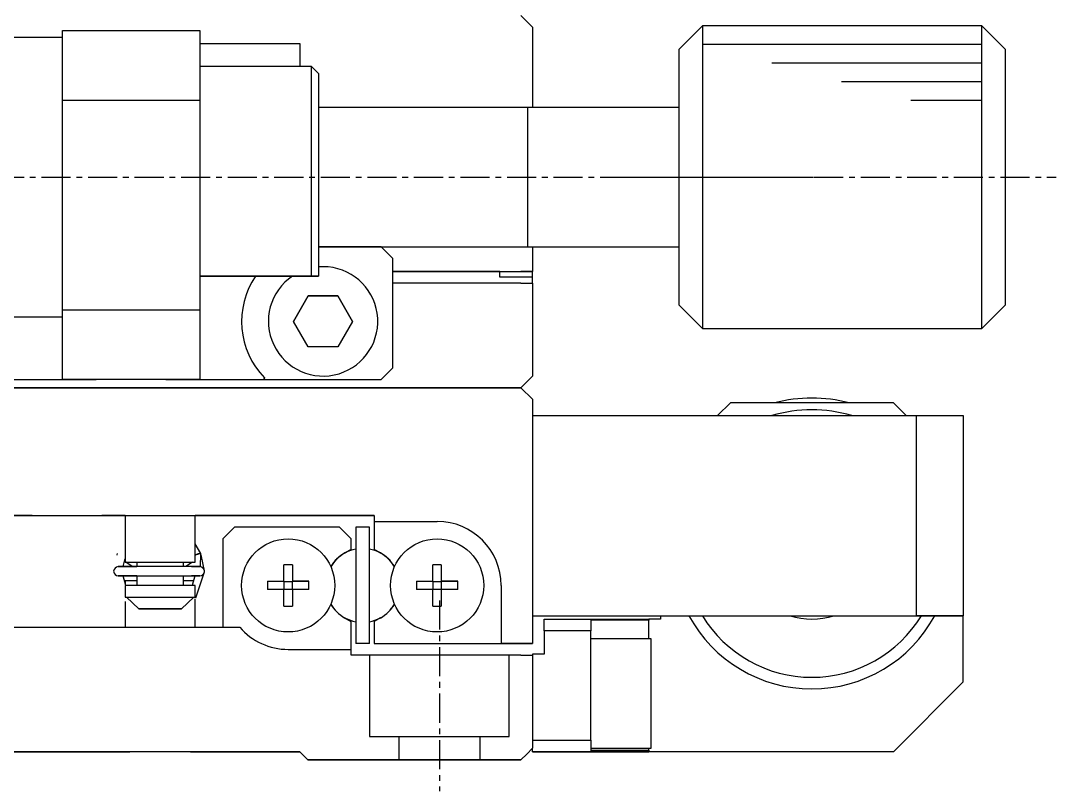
# Model space of a CAD drawing. Extents: x 85 to 291, y 58 to 217.
# Drawn here: x 121.11 to 165.6, y 106.46 to 139.58 of the extents above; entities that cross this region are included whole.
import ezdxf

# ---------------------------------------------------------------- set-up
doc = ezdxf.new("R2010")
doc.units = 0
doc.linetypes.add('CENTER', pattern=[2, 1.25, -0.25, 0.25, -0.25])
doc.layers.get('0').update_dxf_attribs({"linetype": 'CONTINUOUS'})
doc.layers.add('CENTER', color=1, linetype='CENTER')

msp = doc.modelspace()

# ---------------------------------------------------------------- linework, layer by layer
at = {"color": 7, "linetype": 'CONTINUOUS'}
for p, q in [((143.098, 139.306), (142.598, 139.806)), ((143.098, 139.306), (143.098, 135.856)), ((150.398, 139.356), (149.398, 138.356)), ((150.398, 139.356), (150.398, 132.797)), ((162.398, 139.356), (150.398, 139.356)), ((162.398, 126.356), (162.398, 139.356)), ((163.398, 138.356), (162.398, 139.356)), ((122.898, 138.856), (119.398, 138.856)), ((122.898, 139.156), (128.798, 139.156)), ((122.898, 136.156), (122.898, 139.156)), ((128.798, 139.156), (128.798, 136.156)), ((128.798, 138.606), (133.098, 138.606)), ((133.098, 138.606), (133.098, 137.606)), ((149.398, 132.806), (149.398, 138.356)), ((163.398, 138.356), (163.398, 127.356)), ((133.598, 137.606), (128.798, 137.606)), ((133.598, 128.606), (133.598, 137.606)), ((133.898, 137.306), (133.598, 137.606)), ((133.898, 137.306), (133.898, 128.606)), ((128.798, 136.156), (122.898, 136.156)), ((122.898, 127.156), (122.898, 136.156)), ((128.798, 136.156), (128.798, 127.156)), ((142.898, 135.856), (133.898, 135.856)), ((142.898, 135.856), (142.893, 135.856)), ((142.898, 132.989), (142.898, 135.856)), ((149.398, 135.856), (142.898, 135.856)), ((142.903, 135.856), (142.898, 135.856)), ((142.898, 132.855), (142.898, 132.989)), ((142.898, 132.699), (142.898, 132.855)), ((142.898, 129.856), (142.898, 132.699)), ((149.398, 127.356), (149.398, 132.806)), ((150.398, 132.797), (150.398, 126.356)), ((133.898, 129.856), (142.898, 129.856)), ((136.598, 129.856), (133.898, 129.856)), ((137.098, 129.356), (136.598, 129.856)), ((142.893, 129.856), (142.898, 129.856)), ((142.898, 129.856), (149.398, 129.856)), ((142.898, 129.856), (142.903, 129.856)), ((143.098, 129.856), (143.098, 128.806)), ((137.098, 124.656), (137.098, 129.356)), ((133.598, 128.606), (128.798, 128.606)), ((128.798, 128.606), (133.598, 128.606)), ((133.598, 128.606), (133.898, 128.606)), ((133.898, 128.606), (133.598, 128.606)), ((137.098, 128.806), (142.598, 128.806)), ((141.698, 128.806), (137.098, 128.806)), ((141.698, 128.556), (141.698, 128.806)), ((141.698, 128.806), (143.098, 128.806)), ((143.098, 128.806), (142.598, 128.806)), ((143.098, 128.556), (143.098, 128.806)), ((142.598, 128.306), (137.098, 128.306)), ((143.098, 128.556), (141.698, 128.556)), ((143.098, 128.556), (141.698, 128.556)), ((142.598, 128.306), (143.098, 128.306)), ((143.098, 128.306), (143.098, 128.556)), ((143.098, 128.306), (143.098, 124.306)), ((133.463, 127.756), (132.828, 126.656)), ((132.828, 126.656), (133.463, 127.756)), ((134.733, 127.756), (133.463, 127.756)), ((133.463, 127.756), (134.733, 127.756)), ((135.368, 126.656), (134.733, 127.756)), ((134.733, 127.756), (135.368, 126.656)), ((149.398, 127.356), (150.398, 126.356)), ((162.398, 126.356), (163.398, 127.356)), ((119.398, 126.856), (122.898, 126.856)), ((122.898, 124.156), (122.898, 127.156)), ((122.898, 127.156), (128.798, 127.156)), ((128.798, 127.156), (128.798, 124.156)), ((133.463, 125.556), (132.828, 126.656)), ((135.368, 126.656), (134.733, 125.556)), ((150.398, 126.356), (162.398, 126.356)), ((134.733, 125.556), (133.463, 125.556)), ((137.098, 124.656), (136.598, 124.156)), ((136.598, 124.156), (137.098, 124.656)), ((115.098, 124.156), (122.898, 124.156)), ((120.145, 124.156), (122.898, 124.156)), ((128.798, 124.156), (122.898, 124.156)), ((122.898, 124.156), (124.348, 124.156)), ((127.348, 124.156), (128.798, 124.156)), ((128.798, 124.156), (136.598, 124.156)), ((128.798, 124.156), (131.55, 124.156)), ((131.55, 124.156), (131.58, 124.225)), ((131.58, 124.225), (131.55, 124.156)), ((131.55, 124.156), (136.598, 124.156)), ((142.948, 124.156), (142.598, 123.806)), ((142.598, 123.806), (142.948, 124.156)), ((142.848, 124.056), (143.098, 124.306)), ((143.098, 124.306), (142.848, 124.056)), ((103.598, 123.806), (142.598, 123.806)), ((142.598, 123.806), (103.598, 123.806)), ((142.848, 124.056), (142.598, 123.806)), ((142.598, 123.806), (142.848, 124.056)), ((142.598, 123.806), (143.098, 123.306)), ((143.098, 123.306), (143.098, 122.606)), ((151.598, 123.156), (151.048, 122.606)), ((158.598, 123.156), (151.598, 123.156)), ((159.148, 122.606), (158.598, 123.156)), ((143.098, 122.606), (159.598, 122.606)), ((143.098, 122.606), (143.098, 114.006)), ((143.098, 122.606), (143.098, 114.006)), ((159.598, 114.006), (159.598, 122.606)), ((159.598, 122.606), (161.598, 122.606)), ((161.598, 122.606), (161.598, 114.006)), ((109.898, 118.306), (136.298, 118.306)), ((121.598, 118.306), (120.598, 118.306)), ((125.598, 118.306), (124.598, 118.306)), ((125.598, 118.306), (125.598, 116.306)), ((136.298, 118.306), (128.598, 118.306)), ((128.598, 116.306), (128.598, 118.306)), ((136.298, 118.306), (136.298, 118.056)), ((136.298, 118.056), (136.298, 116.857)), ((136.298, 118.056), (138.998, 118.056)), ((136.298, 118.056), (138.998, 118.056)), ((130.298, 117.806), (129.798, 117.306)), ((134.798, 117.806), (130.298, 117.806)), ((135.298, 117.306), (134.798, 117.806)), ((135.498, 117.806), (135.498, 112.806)), ((136.098, 117.806), (135.498, 117.806)), ((136.098, 112.806), (136.098, 117.806)), ((128.844, 116.676), (128.598, 117.097)), ((129.798, 117.306), (129.798, 113.506)), ((135.298, 116.857), (135.298, 117.306)), ((125.234, 116.615), (125.233, 116.614)), ((125.233, 116.614), (125.233, 116.613)), ((125.235, 116.619), (125.234, 116.616)), ((125.234, 116.616), (125.234, 116.615)), ((125.237, 116.624), (125.235, 116.62)), ((125.235, 116.62), (125.235, 116.619)), ((125.256, 116.676), (125.237, 116.626)), ((125.237, 116.626), (125.237, 116.624)), ((125.256, 116.675), (125.257, 116.674)), ((128.84, 116.685), (128.598, 116.612)), ((128.833, 116.11), (128.845, 116.676)), ((128.999, 115.94), (128.866, 116.62)), ((135.298, 116.857), (135.038, 116.707)), ((135.298, 116.857), (135.038, 116.707)), ((136.558, 116.707), (136.298, 116.857)), ((136.298, 116.857), (136.558, 116.707)), ((125.512, 116.113), (125.56, 116.342)), ((125.56, 116.342), (125.597, 116.455)), ((125.598, 116.306), (128.598, 116.306)), ((125.598, 116.306), (126.098, 116.306)), ((125.902, 116.113), (125.62, 116.306)), ((126.098, 116.306), (128.098, 116.306)), ((126.098, 116.306), (128.098, 116.306)), ((126.098, 116.306), (126.098, 116.113)), ((128.098, 116.113), (128.098, 116.306)), ((128.098, 116.306), (128.598, 116.306)), ((128.482, 116.306), (128.2, 116.113)), ((132.418, 115.486), (132.418, 116.193)), ((132.778, 116.193), (132.778, 115.486)), ((138.818, 115.486), (138.818, 116.193)), ((139.178, 116.193), (139.178, 115.486)), ((128.801, 116.113), (125.301, 116.113)), ((125.301, 116.113), (126.098, 116.113)), ((125.301, 115.713), (128.801, 115.713)), ((126.098, 115.713), (125.301, 115.713)), ((125.623, 115.306), (125.513, 115.713)), ((126.098, 115.713), (126.098, 115.306)), ((128.098, 115.306), (128.098, 115.713)), ((128.451, 116.113), (128.801, 116.113)), ((128.801, 115.713), (128.451, 115.713)), ((128.589, 115.713), (128.478, 115.306)), ((128.632, 114.774), (128.999, 115.884)), ((125.598, 115.506), (125.598, 115.372)), ((126.098, 115.506), (125.598, 115.506)), ((128.598, 115.306), (125.598, 115.306)), ((125.598, 115.306), (125.598, 114.806)), ((128.547, 115.506), (128.098, 115.506)), ((128.598, 114.806), (128.598, 115.306)), ((131.711, 115.486), (132.418, 115.486)), ((131.711, 115.486), (132.418, 115.486)), ((132.428, 115.476), (132.418, 115.486)), ((132.428, 115.476), (132.767, 115.476)), ((132.428, 115.137), (132.428, 115.476)), ((132.767, 115.476), (132.778, 115.486)), ((132.767, 115.476), (132.767, 115.137)), ((133.484, 115.486), (132.778, 115.486)), ((132.778, 115.486), (133.484, 115.486)), ((138.111, 115.486), (138.818, 115.486)), ((138.111, 115.486), (138.818, 115.486)), ((138.828, 115.476), (138.818, 115.486)), ((138.828, 115.476), (139.167, 115.476)), ((138.828, 115.137), (138.828, 115.476)), ((139.167, 115.476), (139.178, 115.486)), ((139.167, 115.476), (139.167, 115.137)), ((139.884, 115.486), (139.178, 115.486)), ((139.178, 115.486), (139.884, 115.486)), ((141.748, 115.306), (141.748, 112.806)), ((125.598, 114.806), (125.652, 114.806)), ((125.652, 114.806), (128.543, 114.806)), ((126.181, 114.306), (125.652, 114.806)), ((128.543, 114.806), (128.014, 114.306)), ((128.543, 114.806), (128.598, 114.806)), ((132.418, 115.126), (131.711, 115.126)), ((132.428, 115.137), (132.418, 115.126)), ((132.418, 114.42), (132.418, 115.126)), ((132.767, 115.137), (132.428, 115.137)), ((132.767, 115.137), (132.778, 115.126)), ((133.484, 115.126), (132.778, 115.126)), ((132.778, 115.126), (132.778, 114.42)), ((138.818, 115.126), (138.111, 115.126)), ((138.828, 115.137), (138.818, 115.126)), ((138.818, 114.42), (138.818, 115.126)), ((139.167, 115.137), (138.828, 115.137)), ((139.167, 115.137), (139.178, 115.126)), ((139.884, 115.126), (139.178, 115.126)), ((139.178, 115.126), (139.178, 114.42)), ((125.598, 114.615), (125.598, 113.506)), ((128.598, 114.728), (128.598, 114.728)), ((128.598, 113.506), (128.598, 114.728)), ((126.181, 114.306), (128.014, 114.306)), ((128.014, 114.306), (126.181, 114.306)), ((135.038, 113.906), (135.298, 113.755)), ((136.558, 113.906), (136.298, 113.755)), ((143.098, 114.006), (159.598, 114.006)), ((143.098, 114.006), (148.098, 114.006)), ((143.098, 114.006), (143.098, 112.806)), ((148.098, 114.006), (161.598, 114.006)), ((148.598, 114.006), (148.598, 113.856)), ((161.598, 114.006), (159.598, 114.006)), ((161.598, 111.156), (161.598, 114.006)), ((115.677, 113.506), (130.519, 113.506)), ((135.298, 112.556), (135.298, 113.755)), ((136.298, 113.755), (136.298, 112.806)), ((143.598, 113.856), (145.598, 113.856)), ((143.598, 113.356), (143.598, 113.856)), ((145.598, 113.856), (148.098, 113.856)), ((145.598, 113.856), (145.598, 113.356)), ((148.098, 113.816), (145.598, 113.816)), ((148.598, 113.856), (148.098, 113.856)), ((148.098, 113.856), (148.098, 113.816)), ((148.098, 113.006), (148.098, 113.816)), ((145.598, 113.356), (143.598, 113.356)), ((143.598, 113.356), (143.598, 112.356)), ((145.598, 108.656), (145.598, 113.356)), ((148.198, 113.006), (145.598, 113.006)), ((148.198, 108.306), (148.198, 113.006)), ((136.098, 112.806), (135.498, 112.806)), ((136.098, 112.806), (135.498, 112.806)), ((136.298, 112.806), (141.748, 112.806)), ((136.298, 112.806), (141.748, 112.806)), ((142.598, 112.806), (141.748, 112.806)), ((141.748, 112.806), (142.598, 112.806)), ((142.598, 112.806), (143.098, 112.806)), ((143.098, 112.806), (142.598, 112.806)), ((132.598, 112.556), (135.298, 112.556)), ((135.298, 112.306), (135.298, 112.556)), ((142.598, 112.306), (135.298, 112.306)), ((142.598, 112.306), (143.098, 112.306)), ((143.098, 112.356), (143.098, 112.306)), ((143.598, 112.356), (143.098, 112.356)), ((143.098, 112.306), (143.098, 108.306)), ((161.598, 111.156), (158.598, 108.156)), ((158.598, 108.156), (161.598, 111.156)), ((143.098, 108.656), (145.598, 108.656)), ((145.598, 108.656), (145.598, 108.156)), ((133.098, 108.156), (113.098, 108.156)), ((120.398, 108.156), (125.798, 108.156)), ((121.118, 108.156), (125.118, 108.156)), ((121.118, 108.156), (123.118, 108.156)), ((123.118, 108.156), (125.118, 108.156)), ((128.398, 108.156), (133.098, 108.156)), ((133.448, 107.806), (133.098, 108.156)), ((133.098, 108.156), (133.448, 107.806)), ((142.848, 108.056), (143.098, 108.306)), ((143.098, 108.306), (142.848, 108.056)), ((143.098, 108.156), (143.098, 108.306)), ((143.098, 108.156), (145.598, 108.156)), ((145.598, 108.156), (143.098, 108.156)), ((145.598, 108.306), (148.198, 108.306)), ((145.598, 108.225), (148.098, 108.225)), ((145.598, 108.156), (148.098, 108.156)), ((148.098, 108.156), (145.598, 108.156)), ((148.098, 108.225), (148.098, 108.306)), ((148.098, 108.225), (148.098, 108.156)), ((153.598, 108.156), (148.098, 108.156)), ((158.598, 108.156), (148.098, 108.156)), ((158.598, 108.156), (156.598, 108.156)), ((133.448, 107.806), (142.598, 107.806)), ((142.598, 107.806), (133.448, 107.806)), ((137.348, 107.806), (140.848, 107.806)), ((137.348, 107.806), (140.848, 107.806)), ((137.348, 107.806), (139.098, 107.806)), ((137.348, 107.806), (139.098, 107.806)), ((139.098, 107.806), (140.848, 107.806)), ((139.098, 107.806), (140.848, 107.806)), ((142.598, 107.806), (142.848, 108.056)), ((142.598, 107.806), (142.848, 108.056))]:
    msp.add_line(p, q, dxfattribs=at)
at = {"color": 3, "linetype": 'CONTINUOUS'}
for p, q in [((162.398, 138.556), (150.398, 138.556)), ((162.398, 137.756), (153.383, 137.756)), ((162.398, 136.956), (156.369, 136.956)), ((162.398, 136.156), (159.355, 136.156)), ((136.098, 112.306), (136.098, 108.806)), ((142.098, 108.806), (142.098, 112.306)), ((136.098, 108.806), (142.098, 108.806)), ((137.348, 108.806), (137.348, 107.806)), ((140.848, 107.806), (140.848, 108.806))]:
    msp.add_line(p, q, dxfattribs=at)
at = {"color": 7, "linetype": 'CONTINUOUS'}
for points in [[(125.257, 116.677, 0), (125.257, 116.677, 0), (125.257, 116.677, 0), (125.257, 116.677, 0), (125.257, 116.677, 0), (125.257, 116.677, 0), (125.257, 116.677, 0), (125.257, 116.677, 0), (125.257, 116.677, 0), (125.257, 116.677, 0), (125.257, 116.677, 0), (125.257, 116.677, 0), (125.257, 116.677, 0), (125.257, 116.677, 0), (125.257, 116.677, 0), (125.257, 116.677, 0), (125.257, 116.675, 0), (125.257, 116.675, 0), (125.257, 116.675, 0), (125.257, 116.675, 0), (125.257, 116.675, 0), (125.257, 116.675, 0), (125.257, 116.675, 0), (125.257, 116.675, 0), (125.257, 116.675, 0), (125.257, 116.675, 0), (125.257, 116.675, 0), (125.257, 116.675, 0), (125.257, 116.675, 0), (125.257, 116.675, 0), (125.257, 116.675, 0), (125.257, 116.675, 0), (125.257, 116.675, 0), (125.257, 116.675, 0), (125.257, 116.675, 0), (125.257, 116.675, 0), (125.257, 116.675, 0), (125.257, 116.675, 0), (125.257, 116.675, 0), (125.257, 116.675, 0), (125.257, 116.675, 0), (125.257, 116.675, 0), (125.257, 116.675, 0), (125.257, 116.675, 0), (125.257, 116.675, 0), (125.257, 116.675, 0), (125.257, 116.675, 0), (125.257, 116.675, 0), (125.257, 116.675, 0), (125.257, 116.675, 0), (125.257, 116.675, 0), (125.257, 116.675, 0), (125.257, 116.675, 0), (125.257, 116.675, 0), (125.257, 116.675, 0), (125.257, 116.675, 0), (125.257, 116.675, 0), (125.257, 116.675, 0), (125.257, 116.675, 0), (125.257, 116.675, 0), (125.257, 116.675, 0), (125.257, 116.675, 0), (125.257, 116.675, 0), (125.257, 116.675, 0), (125.257, 116.675, 0), (125.257, 116.675, 0), (125.257, 116.675, 0), (125.257, 116.675, 0), (125.257, 116.675, 0), (125.255, 116.675, 0), (125.255, 116.675, 0), (125.255, 116.675, 0), (125.255, 116.675, 0), (125.255, 116.675, 0), (125.255, 116.675, 0), (125.255, 116.675, 0), (125.255, 116.675, 0), (125.255, 116.675, 0), (125.255, 116.675, 0), (125.255, 116.675, 0), (125.255, 116.675, 0), (125.255, 116.675, 0), (125.255, 116.675, 0), (125.255, 116.675, 0), (125.255, 116.675, 0), (125.255, 116.675, 0), (125.255, 116.675, 0), (125.255, 116.675, 0), (125.255, 116.675, 0), (125.255, 116.675, 0), (125.255, 116.675, 0), (125.255, 116.675, 0), (125.255, 116.675, 0), (125.255, 116.675, 0), (125.255, 116.675, 0), (125.255, 116.675, 0), (125.255, 116.675, 0), (125.255, 116.675, 0), (125.255, 116.675, 0), (125.255, 116.675, 0), (125.255, 116.675, 0), (125.255, 116.675, 0), (125.255, 116.675, 0), (125.255, 116.675, 0), (125.255, 116.675, 0), (125.255, 116.675, 0), (125.255, 116.675, 0), (125.255, 116.675, 0), (125.255, 116.675, 0), (125.255, 116.675, 0), (125.255, 116.675, 0), (125.255, 116.675, 0), (125.255, 116.675, 0), (125.255, 116.675, 0), (125.255, 116.675, 0), (125.255, 116.675, 0), (125.255, 116.675, 0), (125.255, 116.675, 0), (125.255, 116.675, 0), (125.255, 116.675, 0), (125.255, 116.675, 0), (125.255, 116.675, 0), (125.255, 116.675, 0), (125.255, 116.675, 0), (125.255, 116.675, 0), (125.255, 116.675, 0), (125.255, 116.675, 0), (125.255, 116.675, 0), (125.255, 116.675, 0)], [(128.845, 116.675, 0), (128.845, 116.675, 0), (128.845, 116.675, 0), (128.845, 116.675, 0), (128.845, 116.677, 0), (128.845, 116.677, 0), (128.845, 116.677, 0), (128.845, 116.677, 0), (128.843, 116.677, 0), (128.843, 116.679, 0), (128.843, 116.679, 0), (128.843, 116.679, 0), (128.843, 116.679, 0), (128.841, 116.679, 0), (128.841, 116.679, 0), (128.841, 116.679, 0), (128.839, 116.679, 0), (128.839, 116.679, 0), (128.839, 116.681, 0), (128.837, 116.681, 0), (128.837, 116.681, 0), (128.835, 116.681, 0), (128.835, 116.681, 0), (128.835, 116.681, 0), (128.833, 116.681, 0), (128.833, 116.681, 0), (128.831, 116.681, 0), (128.829, 116.681, 0), (128.829, 116.681, 0), (128.827, 116.681, 0), (128.827, 116.681, 0), (128.825, 116.681, 0), (128.825, 116.681, 0), (128.823, 116.681, 0), (128.821, 116.681, 0), (128.821, 116.679, 0), (128.819, 116.679, 0), (128.817, 116.679, 0), (128.815, 116.679, 0), (128.815, 116.679, 0), (128.813, 116.679, 0), (128.811, 116.679, 0), (128.809, 116.679, 0), (128.807, 116.677, 0), (128.807, 116.677, 0), (128.805, 116.677, 0), (128.803, 116.677, 0), (128.801, 116.677, 0), (128.799, 116.677, 0), (128.797, 116.675, 0), (128.795, 116.675, 0), (128.793, 116.675, 0), (128.791, 116.675, 0), (128.789, 116.673, 0), (128.787, 116.673, 0), (128.785, 116.673, 0), (128.783, 116.673, 0), (128.781, 116.671, 0), (128.779, 116.671, 0), (128.777, 116.671, 0), (128.775, 116.671, 0), (128.773, 116.669, 0), (128.771, 116.669, 0), (128.769, 116.669, 0), (128.767, 116.667, 0), (128.763, 116.667, 0), (128.761, 116.667, 0), (128.759, 116.665, 0), (128.757, 116.665, 0), (128.755, 116.665, 0), (128.753, 116.663, 0), (128.749, 116.663, 0), (128.747, 116.661, 0), (128.745, 116.661, 0), (128.743, 116.661, 0), (128.739, 116.659, 0), (128.737, 116.659, 0), (128.735, 116.657, 0), (128.733, 116.657, 0), (128.729, 116.655, 0), (128.727, 116.655, 0), (128.725, 116.655, 0), (128.723, 116.653, 0), (128.719, 116.653, 0), (128.717, 116.651, 0), (128.715, 116.651, 0), (128.711, 116.649, 0), (128.709, 116.649, 0), (128.707, 116.647, 0), (128.703, 116.647, 0), (128.701, 116.645, 0), (128.699, 116.645, 0), (128.695, 116.643, 0), (128.693, 116.643, 0), (128.689, 116.641, 0), (128.687, 116.641, 0), (128.685, 116.639, 0), (128.681, 116.639, 0), (128.679, 116.637, 0), (128.677, 116.635, 0), (128.673, 116.635, 0), (128.671, 116.633, 0), (128.667, 116.633, 0), (128.665, 116.631, 0), (128.663, 116.631, 0), (128.659, 116.629, 0), (128.657, 116.627, 0), (128.655, 116.627, 0), (128.651, 116.625, 0), (128.649, 116.625, 0), (128.645, 116.623, 0), (128.643, 116.623, 0), (128.641, 116.621, 0), (128.637, 116.619, 0), (128.635, 116.619, 0), (128.633, 116.617, 0), (128.629, 116.617, 0), (128.627, 116.615, 0), (128.625, 116.613, 0), (128.621, 116.613, 0), (128.619, 116.611, 0), (128.615, 116.611, 0), (128.613, 116.609, 0), (128.611, 116.607, 0), (128.607, 116.607, 0), (128.605, 116.605, 0), (128.603, 116.603, 0), (128.601, 116.603, 0), (128.597, 116.601, 0)], [(132.777, 116.193, 0), (132.775, 116.193, 0), (132.771, 116.193, 0), (132.769, 116.193, 0), (132.767, 116.193, 0), (132.763, 116.193, 0), (132.761, 116.193, 0), (132.757, 116.193, 0), (132.755, 116.193, 0), (132.753, 116.193, 0), (132.749, 116.193, 0), (132.747, 116.193, 0), (132.743, 116.193, 0), (132.741, 116.193, 0), (132.739, 116.193, 0), (132.735, 116.193, 0), (132.733, 116.193, 0), (132.729, 116.193, 0), (132.727, 116.193, 0), (132.725, 116.193, 0), (132.721, 116.193, 0), (132.719, 116.193, 0), (132.715, 116.193, 0), (132.713, 116.193, 0), (132.711, 116.193, 0), (132.707, 116.193, 0), (132.705, 116.193, 0), (132.701, 116.193, 0), (132.699, 116.195, 0), (132.695, 116.195, 0), (132.693, 116.195, 0), (132.691, 116.195, 0), (132.687, 116.195, 0), (132.685, 116.195, 0), (132.681, 116.195, 0), (132.679, 116.195, 0), (132.677, 116.195, 0), (132.673, 116.195, 0), (132.671, 116.195, 0), (132.667, 116.195, 0), (132.665, 116.195, 0), (132.663, 116.195, 0), (132.659, 116.195, 0), (132.657, 116.195, 0), (132.653, 116.195, 0), (132.651, 116.195, 0), (132.649, 116.195, 0), (132.645, 116.195, 0), (132.643, 116.195, 0), (132.639, 116.195, 0), (132.637, 116.195, 0), (132.635, 116.195, 0), (132.631, 116.195, 0), (132.629, 116.195, 0), (132.625, 116.195, 0), (132.623, 116.195, 0), (132.619, 116.195, 0), (132.617, 116.195, 0), (132.615, 116.195, 0), (132.611, 116.195, 0), (132.609, 116.195, 0), (132.605, 116.195, 0), (132.603, 116.195, 0), (132.601, 116.195, 0), (132.597, 116.195, 0), (132.595, 116.195, 0), (132.591, 116.195, 0), (132.589, 116.195, 0), (132.587, 116.195, 0), (132.583, 116.195, 0), (132.581, 116.195, 0), (132.577, 116.195, 0), (132.575, 116.195, 0), (132.573, 116.195, 0), (132.569, 116.195, 0), (132.567, 116.195, 0), (132.563, 116.195, 0), (132.561, 116.195, 0), (132.559, 116.195, 0), (132.555, 116.195, 0), (132.553, 116.195, 0), (132.549, 116.195, 0), (132.547, 116.195, 0), (132.545, 116.195, 0), (132.541, 116.195, 0), (132.539, 116.195, 0), (132.535, 116.195, 0), (132.533, 116.195, 0), (132.529, 116.195, 0), (132.527, 116.195, 0), (132.525, 116.195, 0), (132.521, 116.195, 0), (132.519, 116.195, 0), (132.515, 116.195, 0), (132.513, 116.195, 0), (132.511, 116.195, 0), (132.507, 116.195, 0), (132.505, 116.195, 0), (132.501, 116.195, 0), (132.499, 116.195, 0), (132.497, 116.195, 0), (132.493, 116.193, 0), (132.491, 116.193, 0), (132.487, 116.193, 0), (132.485, 116.193, 0), (132.483, 116.193, 0), (132.479, 116.193, 0), (132.477, 116.193, 0), (132.473, 116.193, 0), (132.471, 116.193, 0), (132.469, 116.193, 0), (132.465, 116.193, 0), (132.463, 116.193, 0), (132.459, 116.193, 0), (132.457, 116.193, 0), (132.455, 116.193, 0), (132.451, 116.193, 0), (132.449, 116.193, 0), (132.445, 116.193, 0), (132.443, 116.193, 0), (132.439, 116.193, 0), (132.437, 116.193, 0), (132.435, 116.193, 0), (132.431, 116.193, 0), (132.429, 116.193, 0), (132.425, 116.193, 0), (132.423, 116.193, 0), (132.421, 116.193, 0), (132.417, 116.193, 0)], [(139.177, 116.193, 0), (139.175, 116.193, 0), (139.171, 116.193, 0), (139.169, 116.193, 0), (139.167, 116.193, 0), (139.163, 116.193, 0), (139.161, 116.193, 0), (139.157, 116.193, 0), (139.155, 116.193, 0), (139.153, 116.193, 0), (139.149, 116.193, 0), (139.147, 116.193, 0), (139.143, 116.193, 0), (139.141, 116.193, 0), (139.139, 116.193, 0), (139.135, 116.193, 0), (139.133, 116.193, 0), (139.129, 116.193, 0), (139.127, 116.193, 0), (139.125, 116.193, 0), (139.121, 116.193, 0), (139.119, 116.193, 0), (139.115, 116.193, 0), (139.113, 116.193, 0), (139.111, 116.193, 0), (139.107, 116.193, 0), (139.105, 116.193, 0), (139.101, 116.193, 0), (139.099, 116.195, 0), (139.095, 116.195, 0), (139.093, 116.195, 0), (139.091, 116.195, 0), (139.087, 116.195, 0), (139.085, 116.195, 0), (139.081, 116.195, 0), (139.079, 116.195, 0), (139.077, 116.195, 0), (139.073, 116.195, 0), (139.071, 116.195, 0), (139.067, 116.195, 0), (139.065, 116.195, 0), (139.063, 116.195, 0), (139.059, 116.195, 0), (139.057, 116.195, 0), (139.053, 116.195, 0), (139.051, 116.195, 0), (139.049, 116.195, 0), (139.045, 116.195, 0), (139.043, 116.195, 0), (139.039, 116.195, 0), (139.037, 116.195, 0), (139.035, 116.195, 0), (139.031, 116.195, 0), (139.029, 116.195, 0), (139.025, 116.195, 0), (139.023, 116.195, 0), (139.019, 116.195, 0), (139.017, 116.195, 0), (139.015, 116.195, 0), (139.011, 116.195, 0), (139.009, 116.195, 0), (139.005, 116.195, 0), (139.003, 116.195, 0), (139.001, 116.195, 0), (138.997, 116.195, 0), (138.995, 116.195, 0), (138.991, 116.195, 0), (138.989, 116.195, 0), (138.987, 116.195, 0), (138.983, 116.195, 0), (138.981, 116.195, 0), (138.977, 116.195, 0), (138.975, 116.195, 0), (138.973, 116.195, 0), (138.969, 116.195, 0), (138.967, 116.195, 0), (138.963, 116.195, 0), (138.961, 116.195, 0), (138.959, 116.195, 0), (138.955, 116.195, 0), (138.953, 116.195, 0), (138.949, 116.195, 0), (138.947, 116.195, 0), (138.945, 116.195, 0), (138.941, 116.195, 0), (138.939, 116.195, 0), (138.935, 116.195, 0), (138.933, 116.195, 0), (138.929, 116.195, 0), (138.927, 116.195, 0), (138.925, 116.195, 0), (138.921, 116.195, 0), (138.919, 116.195, 0), (138.915, 116.195, 0), (138.913, 116.195, 0), (138.911, 116.195, 0), (138.907, 116.195, 0), (138.905, 116.195, 0), (138.901, 116.195, 0), (138.899, 116.195, 0), (138.897, 116.195, 0), (138.893, 116.193, 0), (138.891, 116.193, 0), (138.887, 116.193, 0), (138.885, 116.193, 0), (138.883, 116.193, 0), (138.879, 116.193, 0), (138.877, 116.193, 0), (138.873, 116.193, 0), (138.871, 116.193, 0), (138.869, 116.193, 0), (138.865, 116.193, 0), (138.863, 116.193, 0), (138.859, 116.193, 0), (138.857, 116.193, 0), (138.855, 116.193, 0), (138.851, 116.193, 0), (138.849, 116.193, 0), (138.845, 116.193, 0), (138.843, 116.193, 0), (138.839, 116.193, 0), (138.837, 116.193, 0), (138.835, 116.193, 0), (138.831, 116.193, 0), (138.829, 116.193, 0), (138.825, 116.193, 0), (138.823, 116.193, 0), (138.821, 116.193, 0), (138.817, 116.193, 0)], [(131.711, 115.487, 0), (131.711, 115.483, 0), (131.711, 115.481, 0), (131.711, 115.477, 0), (131.711, 115.475, 0), (131.711, 115.473, 0), (131.711, 115.469, 0), (131.711, 115.467, 0), (131.711, 115.463, 0), (131.711, 115.461, 0), (131.711, 115.459, 0), (131.711, 115.455, 0), (131.711, 115.453, 0), (131.711, 115.449, 0), (131.711, 115.447, 0), (131.711, 115.443, 0), (131.711, 115.441, 0), (131.711, 115.439, 0), (131.711, 115.435, 0), (131.709, 115.433, 0), (131.709, 115.429, 0), (131.709, 115.427, 0), (131.709, 115.425, 0), (131.709, 115.421, 0), (131.709, 115.419, 0), (131.709, 115.415, 0), (131.709, 115.413, 0), (131.709, 115.411, 0), (131.709, 115.407, 0), (131.709, 115.405, 0), (131.709, 115.401, 0), (131.709, 115.399, 0), (131.709, 115.397, 0), (131.709, 115.393, 0), (131.709, 115.391, 0), (131.709, 115.387, 0), (131.709, 115.385, 0), (131.709, 115.383, 0), (131.709, 115.379, 0), (131.709, 115.377, 0), (131.709, 115.373, 0), (131.709, 115.371, 0), (131.709, 115.369, 0), (131.709, 115.365, 0), (131.709, 115.363, 0), (131.709, 115.359, 0), (131.709, 115.357, 0), (131.709, 115.353, 0), (131.709, 115.351, 0), (131.709, 115.349, 0), (131.709, 115.345, 0), (131.709, 115.343, 0), (131.709, 115.339, 0), (131.709, 115.337, 0), (131.709, 115.335, 0), (131.709, 115.331, 0), (131.709, 115.329, 0), (131.709, 115.325, 0), (131.709, 115.323, 0), (131.709, 115.321, 0), (131.709, 115.317, 0), (131.709, 115.315, 0), (131.709, 115.311, 0), (131.709, 115.309, 0), (131.709, 115.307, 0), (131.709, 115.303, 0), (131.709, 115.301, 0), (131.709, 115.297, 0), (131.709, 115.295, 0), (131.709, 115.293, 0), (131.709, 115.289, 0), (131.709, 115.287, 0), (131.709, 115.283, 0), (131.709, 115.281, 0), (131.709, 115.277, 0), (131.709, 115.275, 0), (131.709, 115.273, 0), (131.709, 115.269, 0), (131.709, 115.267, 0), (131.709, 115.263, 0), (131.709, 115.261, 0), (131.709, 115.259, 0), (131.709, 115.255, 0), (131.709, 115.253, 0), (131.709, 115.249, 0), (131.709, 115.247, 0), (131.709, 115.245, 0), (131.709, 115.241, 0), (131.709, 115.239, 0), (131.709, 115.235, 0), (131.709, 115.233, 0), (131.709, 115.231, 0), (131.709, 115.227, 0), (131.709, 115.225, 0), (131.709, 115.221, 0), (131.709, 115.219, 0), (131.709, 115.217, 0), (131.709, 115.213, 0), (131.709, 115.211, 0), (131.709, 115.207, 0), (131.709, 115.205, 0), (131.709, 115.203, 0), (131.709, 115.199, 0), (131.709, 115.197, 0), (131.709, 115.193, 0), (131.709, 115.191, 0), (131.709, 115.187, 0), (131.709, 115.185, 0), (131.709, 115.183, 0), (131.709, 115.179, 0), (131.711, 115.177, 0), (131.711, 115.173, 0), (131.711, 115.171, 0), (131.711, 115.169, 0), (131.711, 115.165, 0), (131.711, 115.163, 0), (131.711, 115.159, 0), (131.711, 115.157, 0), (131.711, 115.155, 0), (131.711, 115.151, 0), (131.711, 115.149, 0), (131.711, 115.145, 0), (131.711, 115.143, 0), (131.711, 115.141, 0), (131.711, 115.137, 0), (131.711, 115.135, 0), (131.711, 115.131, 0), (131.711, 115.129, 0), (131.711, 115.127, 0)], [(133.483, 115.127, 0), (133.483, 115.129, 0), (133.483, 115.131, 0), (133.485, 115.135, 0), (133.485, 115.137, 0), (133.485, 115.141, 0), (133.485, 115.143, 0), (133.485, 115.145, 0), (133.485, 115.149, 0), (133.485, 115.151, 0), (133.485, 115.155, 0), (133.485, 115.157, 0), (133.485, 115.159, 0), (133.485, 115.163, 0), (133.485, 115.165, 0), (133.485, 115.169, 0), (133.485, 115.171, 0), (133.485, 115.173, 0), (133.485, 115.177, 0), (133.485, 115.179, 0), (133.485, 115.183, 0), (133.485, 115.185, 0), (133.485, 115.187, 0), (133.485, 115.191, 0), (133.485, 115.193, 0), (133.485, 115.197, 0), (133.485, 115.199, 0), (133.485, 115.203, 0), (133.485, 115.205, 0), (133.485, 115.207, 0), (133.485, 115.211, 0), (133.485, 115.213, 0), (133.485, 115.217, 0), (133.485, 115.219, 0), (133.485, 115.221, 0), (133.485, 115.225, 0), (133.485, 115.227, 0), (133.485, 115.231, 0), (133.485, 115.233, 0), (133.485, 115.235, 0), (133.485, 115.239, 0), (133.485, 115.241, 0), (133.485, 115.245, 0), (133.485, 115.247, 0), (133.485, 115.249, 0), (133.485, 115.253, 0), (133.485, 115.255, 0), (133.485, 115.259, 0), (133.485, 115.261, 0), (133.485, 115.263, 0), (133.485, 115.267, 0), (133.485, 115.269, 0), (133.487, 115.273, 0), (133.487, 115.275, 0), (133.487, 115.277, 0), (133.487, 115.281, 0), (133.487, 115.283, 0), (133.487, 115.287, 0), (133.487, 115.289, 0), (133.487, 115.293, 0), (133.487, 115.295, 0), (133.487, 115.297, 0), (133.487, 115.301, 0), (133.487, 115.303, 0), (133.487, 115.307, 0), (133.487, 115.309, 0), (133.487, 115.311, 0), (133.487, 115.315, 0), (133.487, 115.317, 0), (133.487, 115.321, 0), (133.487, 115.323, 0), (133.487, 115.325, 0), (133.487, 115.329, 0), (133.487, 115.331, 0), (133.487, 115.335, 0), (133.487, 115.337, 0), (133.487, 115.339, 0), (133.485, 115.343, 0), (133.485, 115.345, 0), (133.485, 115.349, 0), (133.485, 115.351, 0), (133.485, 115.353, 0), (133.485, 115.357, 0), (133.485, 115.359, 0), (133.485, 115.363, 0), (133.485, 115.365, 0), (133.485, 115.369, 0), (133.485, 115.371, 0), (133.485, 115.373, 0), (133.485, 115.377, 0), (133.485, 115.379, 0), (133.485, 115.383, 0), (133.485, 115.385, 0), (133.485, 115.387, 0), (133.485, 115.391, 0), (133.485, 115.393, 0), (133.485, 115.397, 0), (133.485, 115.399, 0), (133.485, 115.401, 0), (133.485, 115.405, 0), (133.485, 115.407, 0), (133.485, 115.411, 0), (133.485, 115.413, 0), (133.485, 115.415, 0), (133.485, 115.419, 0), (133.485, 115.421, 0), (133.485, 115.425, 0), (133.485, 115.427, 0), (133.485, 115.429, 0), (133.485, 115.433, 0), (133.485, 115.435, 0), (133.485, 115.439, 0), (133.485, 115.441, 0), (133.485, 115.443, 0), (133.485, 115.447, 0), (133.485, 115.449, 0), (133.485, 115.453, 0), (133.485, 115.455, 0), (133.485, 115.459, 0), (133.485, 115.461, 0), (133.485, 115.463, 0), (133.485, 115.467, 0), (133.485, 115.469, 0), (133.485, 115.473, 0), (133.485, 115.475, 0), (133.485, 115.477, 0), (133.483, 115.481, 0), (133.483, 115.483, 0), (133.483, 115.487, 0)], [(138.111, 115.487, 0), (138.111, 115.483, 0), (138.111, 115.481, 0), (138.111, 115.477, 0), (138.111, 115.475, 0), (138.111, 115.473, 0), (138.111, 115.469, 0), (138.111, 115.467, 0), (138.111, 115.463, 0), (138.111, 115.461, 0), (138.111, 115.459, 0), (138.111, 115.455, 0), (138.111, 115.453, 0), (138.111, 115.449, 0), (138.111, 115.447, 0), (138.111, 115.443, 0), (138.111, 115.441, 0), (138.111, 115.439, 0), (138.111, 115.435, 0), (138.109, 115.433, 0), (138.109, 115.429, 0), (138.109, 115.427, 0), (138.109, 115.425, 0), (138.109, 115.421, 0), (138.109, 115.419, 0), (138.109, 115.415, 0), (138.109, 115.413, 0), (138.109, 115.411, 0), (138.109, 115.407, 0), (138.109, 115.405, 0), (138.109, 115.401, 0), (138.109, 115.399, 0), (138.109, 115.397, 0), (138.109, 115.393, 0), (138.109, 115.391, 0), (138.109, 115.387, 0), (138.109, 115.385, 0), (138.109, 115.383, 0), (138.109, 115.379, 0), (138.109, 115.377, 0), (138.109, 115.373, 0), (138.109, 115.371, 0), (138.109, 115.369, 0), (138.109, 115.365, 0), (138.109, 115.363, 0), (138.109, 115.359, 0), (138.109, 115.357, 0), (138.109, 115.353, 0), (138.109, 115.351, 0), (138.109, 115.349, 0), (138.109, 115.345, 0), (138.109, 115.343, 0), (138.109, 115.339, 0), (138.109, 115.337, 0), (138.109, 115.335, 0), (138.109, 115.331, 0), (138.109, 115.329, 0), (138.109, 115.325, 0), (138.109, 115.323, 0), (138.109, 115.321, 0), (138.109, 115.317, 0), (138.109, 115.315, 0), (138.109, 115.311, 0), (138.109, 115.309, 0), (138.109, 115.307, 0), (138.109, 115.303, 0), (138.109, 115.301, 0), (138.109, 115.297, 0), (138.109, 115.295, 0), (138.109, 115.293, 0), (138.109, 115.289, 0), (138.109, 115.287, 0), (138.109, 115.283, 0), (138.109, 115.281, 0), (138.109, 115.277, 0), (138.109, 115.275, 0), (138.109, 115.273, 0), (138.109, 115.269, 0), (138.109, 115.267, 0), (138.109, 115.263, 0), (138.109, 115.261, 0), (138.109, 115.259, 0), (138.109, 115.255, 0), (138.109, 115.253, 0), (138.109, 115.249, 0), (138.109, 115.247, 0), (138.109, 115.245, 0), (138.109, 115.241, 0), (138.109, 115.239, 0), (138.109, 115.235, 0), (138.109, 115.233, 0), (138.109, 115.231, 0), (138.109, 115.227, 0), (138.109, 115.225, 0), (138.109, 115.221, 0), (138.109, 115.219, 0), (138.109, 115.217, 0), (138.109, 115.213, 0), (138.109, 115.211, 0), (138.109, 115.207, 0), (138.109, 115.205, 0), (138.109, 115.203, 0), (138.109, 115.199, 0), (138.109, 115.197, 0), (138.109, 115.193, 0), (138.109, 115.191, 0), (138.109, 115.187, 0), (138.109, 115.185, 0), (138.109, 115.183, 0), (138.109, 115.179, 0), (138.111, 115.177, 0), (138.111, 115.173, 0), (138.111, 115.171, 0), (138.111, 115.169, 0), (138.111, 115.165, 0), (138.111, 115.163, 0), (138.111, 115.159, 0), (138.111, 115.157, 0), (138.111, 115.155, 0), (138.111, 115.151, 0), (138.111, 115.149, 0), (138.111, 115.145, 0), (138.111, 115.143, 0), (138.111, 115.141, 0), (138.111, 115.137, 0), (138.111, 115.135, 0), (138.111, 115.131, 0), (138.111, 115.129, 0), (138.111, 115.127, 0)], [(139.883, 115.127, 0), (139.883, 115.129, 0), (139.883, 115.131, 0), (139.885, 115.135, 0), (139.885, 115.137, 0), (139.885, 115.141, 0), (139.885, 115.143, 0), (139.885, 115.145, 0), (139.885, 115.149, 0), (139.885, 115.151, 0), (139.885, 115.155, 0), (139.885, 115.157, 0), (139.885, 115.159, 0), (139.885, 115.163, 0), (139.885, 115.165, 0), (139.885, 115.169, 0), (139.885, 115.171, 0), (139.885, 115.173, 0), (139.885, 115.177, 0), (139.885, 115.179, 0), (139.885, 115.183, 0), (139.885, 115.185, 0), (139.885, 115.187, 0), (139.885, 115.191, 0), (139.885, 115.193, 0), (139.885, 115.197, 0), (139.885, 115.199, 0), (139.885, 115.203, 0), (139.885, 115.205, 0), (139.885, 115.207, 0), (139.885, 115.211, 0), (139.885, 115.213, 0), (139.885, 115.217, 0), (139.885, 115.219, 0), (139.885, 115.221, 0), (139.885, 115.225, 0), (139.885, 115.227, 0), (139.885, 115.231, 0), (139.885, 115.233, 0), (139.885, 115.235, 0), (139.885, 115.239, 0), (139.885, 115.241, 0), (139.885, 115.245, 0), (139.885, 115.247, 0), (139.885, 115.249, 0), (139.885, 115.253, 0), (139.885, 115.255, 0), (139.885, 115.259, 0), (139.885, 115.261, 0), (139.885, 115.263, 0), (139.885, 115.267, 0), (139.885, 115.269, 0), (139.887, 115.273, 0), (139.887, 115.275, 0), (139.887, 115.277, 0), (139.887, 115.281, 0), (139.887, 115.283, 0), (139.887, 115.287, 0), (139.887, 115.289, 0), (139.887, 115.293, 0), (139.887, 115.295, 0), (139.887, 115.297, 0), (139.887, 115.301, 0), (139.887, 115.303, 0), (139.887, 115.307, 0), (139.887, 115.309, 0), (139.887, 115.311, 0), (139.887, 115.315, 0), (139.887, 115.317, 0), (139.887, 115.321, 0), (139.887, 115.323, 0), (139.887, 115.325, 0), (139.887, 115.329, 0), (139.887, 115.331, 0), (139.887, 115.335, 0), (139.887, 115.337, 0), (139.887, 115.339, 0), (139.885, 115.343, 0), (139.885, 115.345, 0), (139.885, 115.349, 0), (139.885, 115.351, 0), (139.885, 115.353, 0), (139.885, 115.357, 0), (139.885, 115.359, 0), (139.885, 115.363, 0), (139.885, 115.365, 0), (139.885, 115.369, 0), (139.885, 115.371, 0), (139.885, 115.373, 0), (139.885, 115.377, 0), (139.885, 115.379, 0), (139.885, 115.383, 0), (139.885, 115.385, 0), (139.885, 115.387, 0), (139.885, 115.391, 0), (139.885, 115.393, 0), (139.885, 115.397, 0), (139.885, 115.399, 0), (139.885, 115.401, 0), (139.885, 115.405, 0), (139.885, 115.407, 0), (139.885, 115.411, 0), (139.885, 115.413, 0), (139.885, 115.415, 0), (139.885, 115.419, 0), (139.885, 115.421, 0), (139.885, 115.425, 0), (139.885, 115.427, 0), (139.885, 115.429, 0), (139.885, 115.433, 0), (139.885, 115.435, 0), (139.885, 115.439, 0), (139.885, 115.441, 0), (139.885, 115.443, 0), (139.885, 115.447, 0), (139.885, 115.449, 0), (139.885, 115.453, 0), (139.885, 115.455, 0), (139.885, 115.459, 0), (139.885, 115.461, 0), (139.885, 115.463, 0), (139.885, 115.467, 0), (139.885, 115.469, 0), (139.885, 115.473, 0), (139.885, 115.475, 0), (139.885, 115.477, 0), (139.883, 115.481, 0), (139.883, 115.483, 0), (139.883, 115.487, 0)], [(132.417, 114.419, 0), (132.421, 114.419, 0), (132.423, 114.419, 0), (132.425, 114.419, 0), (132.429, 114.419, 0), (132.431, 114.419, 0), (132.435, 114.419, 0), (132.437, 114.419, 0), (132.439, 114.419, 0), (132.443, 114.419, 0), (132.445, 114.419, 0), (132.449, 114.419, 0), (132.451, 114.419, 0), (132.455, 114.419, 0), (132.457, 114.419, 0), (132.459, 114.419, 0), (132.463, 114.419, 0), (132.465, 114.419, 0), (132.469, 114.419, 0), (132.471, 114.419, 0), (132.473, 114.419, 0), (132.477, 114.419, 0), (132.479, 114.419, 0), (132.483, 114.419, 0), (132.485, 114.419, 0), (132.487, 114.419, 0), (132.491, 114.419, 0), (132.493, 114.419, 0), (132.497, 114.419, 0), (132.499, 114.419, 0), (132.501, 114.419, 0), (132.505, 114.419, 0), (132.507, 114.419, 0), (132.511, 114.419, 0), (132.513, 114.419, 0), (132.515, 114.417, 0), (132.519, 114.417, 0), (132.521, 114.417, 0), (132.525, 114.417, 0), (132.527, 114.417, 0), (132.529, 114.417, 0), (132.533, 114.417, 0), (132.535, 114.417, 0), (132.539, 114.417, 0), (132.541, 114.417, 0), (132.545, 114.417, 0), (132.547, 114.417, 0), (132.549, 114.417, 0), (132.553, 114.417, 0), (132.555, 114.417, 0), (132.559, 114.417, 0), (132.561, 114.417, 0), (132.563, 114.417, 0), (132.567, 114.417, 0), (132.569, 114.417, 0), (132.573, 114.417, 0), (132.575, 114.417, 0), (132.577, 114.417, 0), (132.581, 114.417, 0), (132.583, 114.417, 0), (132.587, 114.417, 0), (132.589, 114.417, 0), (132.591, 114.417, 0), (132.595, 114.417, 0), (132.597, 114.417, 0), (132.601, 114.417, 0), (132.603, 114.417, 0), (132.605, 114.417, 0), (132.609, 114.417, 0), (132.611, 114.417, 0), (132.615, 114.417, 0), (132.617, 114.417, 0), (132.619, 114.417, 0), (132.623, 114.417, 0), (132.625, 114.417, 0), (132.629, 114.417, 0), (132.631, 114.417, 0), (132.635, 114.417, 0), (132.637, 114.417, 0), (132.639, 114.417, 0), (132.643, 114.417, 0), (132.645, 114.417, 0), (132.649, 114.417, 0), (132.651, 114.417, 0), (132.653, 114.417, 0), (132.657, 114.417, 0), (132.659, 114.417, 0), (132.663, 114.417, 0), (132.665, 114.417, 0), (132.667, 114.417, 0), (132.671, 114.417, 0), (132.673, 114.417, 0), (132.677, 114.417, 0), (132.679, 114.417, 0), (132.681, 114.419, 0), (132.685, 114.419, 0), (132.687, 114.419, 0), (132.691, 114.419, 0), (132.693, 114.419, 0), (132.695, 114.419, 0), (132.699, 114.419, 0), (132.701, 114.419, 0), (132.705, 114.419, 0), (132.707, 114.419, 0), (132.711, 114.419, 0), (132.713, 114.419, 0), (132.715, 114.419, 0), (132.719, 114.419, 0), (132.721, 114.419, 0), (132.725, 114.419, 0), (132.727, 114.419, 0), (132.729, 114.419, 0), (132.733, 114.419, 0), (132.735, 114.419, 0), (132.739, 114.419, 0), (132.741, 114.419, 0), (132.743, 114.419, 0), (132.747, 114.419, 0), (132.749, 114.419, 0), (132.753, 114.419, 0), (132.755, 114.419, 0), (132.757, 114.419, 0), (132.761, 114.419, 0), (132.763, 114.419, 0), (132.767, 114.419, 0), (132.769, 114.419, 0), (132.771, 114.419, 0), (132.775, 114.419, 0), (132.777, 114.419, 0)], [(138.817, 114.419, 0), (138.821, 114.419, 0), (138.823, 114.419, 0), (138.825, 114.419, 0), (138.829, 114.419, 0), (138.831, 114.419, 0), (138.835, 114.419, 0), (138.837, 114.419, 0), (138.839, 114.419, 0), (138.843, 114.419, 0), (138.845, 114.419, 0), (138.849, 114.419, 0), (138.851, 114.419, 0), (138.855, 114.419, 0), (138.857, 114.419, 0), (138.859, 114.419, 0), (138.863, 114.419, 0), (138.865, 114.419, 0), (138.869, 114.419, 0), (138.871, 114.419, 0), (138.873, 114.419, 0), (138.877, 114.419, 0), (138.879, 114.419, 0), (138.883, 114.419, 0), (138.885, 114.419, 0), (138.887, 114.419, 0), (138.891, 114.419, 0), (138.893, 114.419, 0), (138.897, 114.419, 0), (138.899, 114.419, 0), (138.901, 114.419, 0), (138.905, 114.419, 0), (138.907, 114.419, 0), (138.911, 114.419, 0), (138.913, 114.419, 0), (138.915, 114.417, 0), (138.919, 114.417, 0), (138.921, 114.417, 0), (138.925, 114.417, 0), (138.927, 114.417, 0), (138.929, 114.417, 0), (138.933, 114.417, 0), (138.935, 114.417, 0), (138.939, 114.417, 0), (138.941, 114.417, 0), (138.945, 114.417, 0), (138.947, 114.417, 0), (138.949, 114.417, 0), (138.953, 114.417, 0), (138.955, 114.417, 0), (138.959, 114.417, 0), (138.961, 114.417, 0), (138.963, 114.417, 0), (138.967, 114.417, 0), (138.969, 114.417, 0), (138.973, 114.417, 0), (138.975, 114.417, 0), (138.977, 114.417, 0), (138.981, 114.417, 0), (138.983, 114.417, 0), (138.987, 114.417, 0), (138.989, 114.417, 0), (138.991, 114.417, 0), (138.995, 114.417, 0), (138.997, 114.417, 0), (139.001, 114.417, 0), (139.003, 114.417, 0), (139.005, 114.417, 0), (139.009, 114.417, 0), (139.011, 114.417, 0), (139.015, 114.417, 0), (139.017, 114.417, 0), (139.019, 114.417, 0), (139.023, 114.417, 0), (139.025, 114.417, 0), (139.029, 114.417, 0), (139.031, 114.417, 0), (139.035, 114.417, 0), (139.037, 114.417, 0), (139.039, 114.417, 0), (139.043, 114.417, 0), (139.045, 114.417, 0), (139.049, 114.417, 0), (139.051, 114.417, 0), (139.053, 114.417, 0), (139.057, 114.417, 0), (139.059, 114.417, 0), (139.063, 114.417, 0), (139.065, 114.417, 0), (139.067, 114.417, 0), (139.071, 114.417, 0), (139.073, 114.417, 0), (139.077, 114.417, 0), (139.079, 114.417, 0), (139.081, 114.419, 0), (139.085, 114.419, 0), (139.087, 114.419, 0), (139.091, 114.419, 0), (139.093, 114.419, 0), (139.095, 114.419, 0), (139.099, 114.419, 0), (139.101, 114.419, 0), (139.105, 114.419, 0), (139.107, 114.419, 0), (139.111, 114.419, 0), (139.113, 114.419, 0), (139.115, 114.419, 0), (139.119, 114.419, 0), (139.121, 114.419, 0), (139.125, 114.419, 0), (139.127, 114.419, 0), (139.129, 114.419, 0), (139.133, 114.419, 0), (139.135, 114.419, 0), (139.139, 114.419, 0), (139.141, 114.419, 0), (139.143, 114.419, 0), (139.147, 114.419, 0), (139.149, 114.419, 0), (139.153, 114.419, 0), (139.155, 114.419, 0), (139.157, 114.419, 0), (139.161, 114.419, 0), (139.163, 114.419, 0), (139.167, 114.419, 0), (139.169, 114.419, 0), (139.171, 114.419, 0), (139.175, 114.419, 0), (139.177, 114.419, 0)]]:
    msp.add_polyline3d(points, dxfattribs=at)
for centre in [(132.598, 115.306), (138.998, 115.306)]:
    msp.add_circle(centre, 2, dxfattribs=at)
for centre, radius, start, end in [((134.098, 126.656), 3.5, 146.1416, 223.989), ((134.098, 126.656), 2.35, 123.9231, 90), ((134.098, 126.656), 2.35, 90, 94.8821), ((155.098, 116.856), 6.5, 75.75, 104.25), ((155.098, 116.856), 6, 73.4022, 106.5978), ((138.998, 115.306), 2.75, 0, 90), ((135.913, 115.191), 1.75, 120, 148.1185), ((135.798, 115.306), 1.587, 100.893, 135.0002), ((135.798, 115.306), 1.587, 45.0002, 79.1069), ((135.683, 115.191), 1.75, 31.8815, 60), ((135.798, 115.306), 1.587, 135.0002, 149.5667), ((135.798, 115.306), 1.587, 30.4332, 45.0002), ((125.301, 115.913), 0.2, 90, 270), ((128.801, 115.913), 0.2, 270, 90), ((135.913, 115.421), 1.75, 211.8815, 240), ((135.798, 115.306), 1.587, 210.4333, 224.9998), ((135.683, 115.421), 1.75, 300, 328.1185), ((135.798, 115.306), 1.587, 314.9998, 329.5668), ((135.798, 115.306), 1.587, 224.9998, 259.107), ((135.798, 115.306), 1.587, 280.8931, 314.9998), ((155.098, 116.856), 6, 208.3593, 331.6407), ((155.098, 116.856), 5.5, 211.2104, 328.7896), ((155.098, 116.856), 3, 251.8051, 288.1949), ((132.598, 115.306), 2.75, 220.8852, 270)]:
    msp.add_arc(centre, radius, start, end, dxfattribs=at)
at = {"layer": 'CENTER', "color": 1, "linetype": 'CENTER'}
for p, q in [((106, 132.856), (155.161, 132.856)), ((147.198, 132.856), (165.598, 132.856)), ((139.098, 114.656), (139.098, 106.456))]:
    msp.add_line(p, q, dxfattribs=at)

doc.saveas('drawing.dxf')
